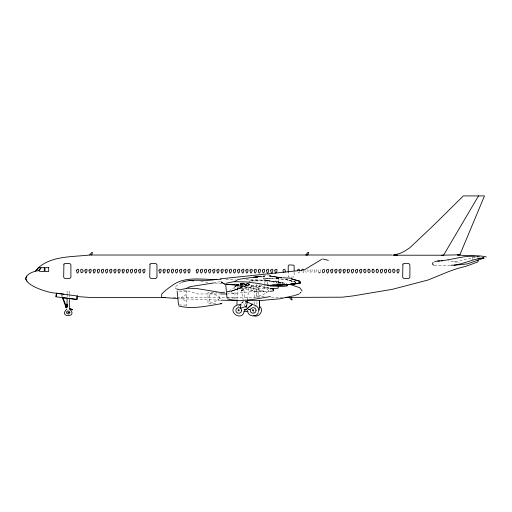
<?xml version="1.0" encoding="UTF-8"?>
<svg xmlns="http://www.w3.org/2000/svg" width="512" height="512" viewBox="0 0 512 512"><rect width="100%" height="100%" fill="white"/><g stroke="black" fill="none" stroke-linecap="round" stroke-linejoin="round"><path stroke-width="0.38" stroke-dasharray="2.56 1.92" d="M237.018 299.635L237.235 288.813L248.845 288.064L247.488 299.136M295.443 283.002L295.488 282.106L286.49 279.667L279.04 278.56L276.397 278.618C274.797 282.611 277.709 284.224 281.702 283.795M278.938 278.56L263.488 278.822L278.938 278.56L278.605 283.482L264.218 279.405L263.488 278.79L264.301 279.29M267.59 284.256L267.885 280.826L250.458 280.864L267.885 280.826M236.55 285.888L234.797 286.093L253.978 285.85L253.555 290.784L235.693 286.682L234.797 286.08L236.128 286.285M243.27 300.602L241.434 290.214L243.853 289.805L245.088 299.501M259.539 284.666L259.251 288.038L241.402 283.949L240.493 283.366L241.402 283.949L240.493 283.334L249.978 283.142M256.256 284.403C253.83 290.822 265.824 286.95 268.454 288.826M299.68 271.45L298.893 272.838L297.696 272.166M268.742 288.051L263.994 286.97L268.742 288.026L263.994 286.97L251.155 285.907C247.789 295.002 263.763 290.061 268.48 291.546M264.755 283.61L265.062 280.883L267.987 280.826L277.914 281.933L284.678 283.52L277.901 281.965L265.062 280.883M299.622 293.869L302.118 290.771M299.622 293.632L301.619 291.341M237.914 306.848L238.957 305.76M241.043 303.584L243.213 301.344L243.546 301.677L242.426 302.835M242.266 302.675L243.373 301.517M186.426 294.342L182.509 296.595L181.21 297.971L182.509 299.341L186.426 301.478M234.963 287.277L231.046 289.53L229.747 290.899L231.046 292.275L234.963 294.406M220.314 298.099L215.008 301.549L209.69 303.123L209.69 293.075C211.872 293.709 225.421 297.248 217.651 299.968M268.845 291.034L263.546 294.477L258.227 296.058L258.227 286.01C260.41 286.637 273.952 290.176 266.189 292.902M181.414 282.413L174.739 287.091L175.808 288.755M226.963 292.07L231.526 291.251L249.798 284.211L231.526 284.666L226.202 284.32M240.07 288.026L249.798 284.211L240.07 284.576M240.07 288.243L231.526 291.104L249.798 284.211L231.526 284.634L226.202 284.269L240.07 284.506L224.678 284.211L221.082 281.862L224.678 284.109L221.082 281.862L222.79 283.072L221.082 283.002L222.79 282.835L224.678 284.154L221.082 281.466L214.918 282.778M478.029 256.589L481.011 257.338L478.029 256.589L456 261.67L447.77 260.858M241.779 290.157L243.488 289.862M242.176 290.08L241.434 290.214L243.098 289.939M243.75 289.818L241.434 290.214L243.853 289.805M263.174 276.013L269.344 274.778L271.053 276.282L282.131 277.754L269.344 276.294L271.053 276.147L282.131 277.709L272.947 276.736L279.789 277.638M248.435 283.155L240.493 283.347L241.517 283.834M240.07 285.306L249.798 284.211L240.07 285.19M263.174 276.326L264.595 276.179L263.174 276.269M264.038 291.238L251.917 288.243L230.669 284.269L253.344 288.358L264.038 291.238L251.507 291.686L227.494 293.965M251.155 285.952L253.843 285.888M264.262 296.678L256.506 296.819L256.506 285.35L266.586 285.574M215.725 303.75L207.968 303.885L207.968 292.422L217.28 292.627M276.397 278.662L286.49 279.712L295.488 282.138L286.49 279.667L295.488 282.106M227.277 284.269L234.963 284.198M186.426 291.264L177.683 291.136M450.272 265.28L433.818 265.254M475.686 256.915L478.048 256.915L478.048 258.138M225.862 279.187L235.366 279.232M236.55 285.875L249.011 285.952M221.184 293.965L197.51 293.965L189.126 291.194L182.029 290.214M173.229 297.402L176.422 297.402M177.222 297.402L259.456 297.402M271.43 297.402L282.605 297.402M254.739 306.835L256.154 306.88M248.013 309.274L249.613 309.274M250.458 280.864L258.182 280.883M242.246 283.142L248.429 283.168M264.902 278.605L271.123 278.63M231.526 284.576L240.07 284.621M246.138 279.45C259.782 279.731 273.498 280.582 286.854 283.552M248.691 281.088L250.195 281.114L248.691 281.069M227.686 297.882L234.963 298.029M179.149 304.954L186.426 305.094M263.174 276.877L264.595 276.909L263.174 276.819M220.506 300.173L179.501 298.669M248.339 309.69L249.901 309.747M248.314 309.741L249.875 309.798M200.806 281.574L209.44 282.438M214.938 282.989L225.933 284.09M226.72 284.166L253.344 288.358M267.245 284.026L268.787 284.211M454.061 261.715L459.226 262.854M277.901 281.965L282.65 283.027M476.614 256.576L478.048 256.915M277.914 281.933L282.65 283.104M245.197 301.357L246.17 301.798M245.402 300.922L246.374 301.37M269.344 275.168L272.947 276.659L282.131 277.696L271.053 276.282L269.344 275.168L271.053 276.384M253.216 311.558L253.843 312.506M307.648 269.517C309.619 272.032 305.363 274.528 305.83 270.72M61.926 294.931L62.483 296.416M61.459 295.2L62.016 296.685M318.394 272.166C316.794 269.306 321.133 267.878 320.378 271.45M244.544 306.01L243.142 301.274M245.658 301.498L245.651 305.037M472.538 257.248L472.538 260.006M303.814 270.726C304.627 272.794 301.466 273.741 301.69 271.302M294.15 272.269L294.099 276.224A1.184 1.178 0 0 1 293.338 277.062L289.037 277.062A1.184 1.178 0 0 1 288.269 276.224L288.224 272.269M256.941 297.741L256.941 290.726L254.675 290.726L254.675 298.522M256.941 301.645L256.941 304.762M254.675 301.645L254.675 303.981M234.963 283.514L234.963 298.65M186.426 290.586L186.426 305.722M69.331 293.542L69.331 291.283L67.123 291.283L67.123 293.542M69.331 294.298L69.331 297.306M67.123 294.298L67.123 297.306M246.317 301.107L246.253 302.65L246.317 301.107M310.01 270.163C310.605 278.554 314.49 265.702 310.01 270.163M314.15 270.163C314.746 278.554 318.63 265.702 314.15 270.163M240.07 288.166L231.526 291.046L226.963 291.814L231.526 291.014L240.07 288.166M241.984 283.392L240.493 283.366L241.984 283.392M231.526 284.634L226.202 284.218L231.526 284.634"/><path stroke-width="0.77" d="M237.018 300.41L236.915 305.05L241.043 304.563L240.326 308.256L246.63 306.253L247.398 299.93M246.054 308.064L246.144 305.741M259.258 310.086L259.622 300.365L247.117 300.333M259.347 307.142L259.622 300.365M272.122 288.864L273.478 289.19L273.357 290.682L273.478 289.19L270.771 288.518M66.963 306.336L67.123 298.061M278.266 286.458L278.138 288.211L269.83 288.826M273.478 289.19L273.344 290.944L269.869 291.373M295.398 283.629L291.469 284.474M69.357 307.904L69.331 298.061M267.475 285.568L267.514 285.043M287.322 285.056L287.264 285.67L287.379 284.179L287.251 285.933L282.387 286.534L269.862 285.939M301.69 270.534C301.446 269.056 303.642 268.55 303.782 270.163M322.426 270.163C321.978 276.826 327.405 269.114 322.925 269.286M77.222 295.936L76.896 299.354L68.621 298.362M76.851 299.558L77.248 296L56.448 293.261L56.038 296.794L76.832 299.552M56.474 293.299L55.994 296.755M244.339 310.445C242.803 322.861 225.677 311.43 236.55 305.242M258.586 311.558C259.507 308.237 256.525 304.819 253.158 304.819M244.979 309.933L245.126 309.555M66.771 304.192L66.163 306.688M252.192 304.454L252.339 304.102M91.718 255.002L92.48 252.499L91.75 252.499L89.619 255.002M285.088 272.166C286.477 267.36 281.088 269.242 283.642 272.698M65.984 307.13L66.246 306.438L65.914 307.085L62.298 297.427M66.042 306.995L66.234 306.47L65.939 307.245L66.304 307.712L67.341 307.744M457.549 254.88L459.878 254.822L484.486 195.917L463.334 195.917L433.453 225.453L409.862 247.757L404.128 251.482L400.051 253.338L393.869 255.002L395.27 255.13M432.371 264.128L433.133 262.33M63.821 294.214L56.493 293.165C47.072 293.408 7.987 279.955 35.635 271.053M25.6 278.618L26.931 276.064M320.237 272.166L319.59 272.838L318.784 272.698M478.515 195.917L443.546 255.206L393.126 255.206M258.374 312.608C256.269 318.131 247.354 316.352 247.533 310.445M35.77 271.04L38.515 267.686L40.941 267.661L38.515 270.707L35.738 271.04L38.515 267.686M239.642 305.382L240.691 304.301M250.675 305.709L252.474 304.339M247.757 308.109L252.326 304.16M246.573 309.203L251.014 305.242M38.381 267.693C52.166 255.706 72.243 257.03 89.325 255.027L392.294 255.002M66.848 309.114C57.6 317.792 78.854 317.792 69.606 309.114M303.93 270.074L322.042 259.162M66.323 306.848L65.926 307.072L66.381 306.81L62.765 297.158M182.163 282.15C193.248 278.342 205.376 281.958 216.774 279.245M434.586 261.85L436.768 261.12L439.674 260.947M294.374 295.578L298.874 294.112M482.502 257.709L483.987 258.08C472.621 258.445 462.368 265.184 451.027 265.274M255.949 277.312L258.912 276.544L262.464 276.774M293.626 295.763L279.667 298.829L259.616 300.614M226.125 283.264L234.963 281.421M260.333 276.346L240.435 279.053L237.53 279.77L234.554 281.715L245.843 281.888L258.912 283.539L270.394 285.683L272.947 285.114C252.973 286.541 295.738 284.813 299.955 283.13L299.77 281.261L291.526 278.835M180.96 289.485L186.426 288.493M270.464 296.57C256.346 298.675 241.574 302.56 227.392 298.931M246.938 309.696L244.966 310.022M258.912 276.544L253.728 277.389L257.434 276.954M214.214 282.886L192.179 286.33L189.274 286.97L186.31 288.474L189.274 288.198L197.6 288.678L221.082 292.563L224.678 292.141M270.394 285.683L272.947 285.306L270.394 285.6M437.747 261.062C453.818 260.09 470.272 252.998 486.4 256.986M299.955 283.13L299.77 281.274L299.955 283.13L286.854 284.768L299.955 283.059L299.77 281.261L291.526 278.95M478.029 258.752L483.987 258.08L467.264 263.923L454.061 265.254M302.528 270.234L220.429 278.848M459.878 254.822L441.651 255.206M220.378 303.667L221.933 303.635C207.808 305.741 193.037 309.626 178.861 306.003M441.12 260.858L442.33 260.838M221.062 279.194C205.21 280.64 186.995 275.181 172.902 284.973C168.954 287.795 164.883 290.515 161.67 294.202L161.67 297.37L178.035 298.573M221.184 293.965L226.707 293.965M165.248 297.402L89.325 297.402L77.248 296.57L77.248 295.942M285.798 297.402L342.374 297.184L353.242 295.878L392.294 289.338L428.166 279.974L448.806 271.52L457.498 268.48L466.579 266.086L478.048 261.818L478.048 260.006M244.019 311.411L248.013 311.411M236.966 300.538L221.286 300.198M397.498 255.206L393.869 255.002M457.498 254.944L475.181 256.243M282.918 277.741L291.526 278.266M189.024 280.397L193.734 280.87M63.366 297.734L67.142 298.189M253.741 315.654C259.13 318.074 264.179 310.515 259.878 306.47M328.32 260.39L322.861 258.97M176.467 288.928L180.454 289.997M289.862 284.384L299.622 287.674L302.118 290.771M244.064 309.312L245.069 309.696M69.562 308.326C73.51 309.517 72.864 310.88 69.376 308.736M246.765 301.811L252.256 304.307M81.242 272.698C86.707 271.584 78.509 265.549 81.242 272.691M432.858 264.506L433.818 265.254M72.205 309.51L72.499 309.856M289.28 297.37L291.424 299.866L292.141 299.866L291.386 297.37M25.6 278.822L26.931 281.158M299.68 270.534C299.859 268.525 297.082 268.947 297.555 270.797M227.027 297.939L225.683 283.962M178.496 305.011L177.152 291.034M67.29 306.31L67.213 304.16L67.258 306.502M294.15 270.733L294.15 265.875L293.741 265.158L289.037 264.922L288.224 265.875L288.224 272.269M44.307 267.661L44.25 271.462L40.045 271.462L38.899 270.81L41.382 267.661L44.307 267.661M76.608 270.163C77.203 278.554 81.094 265.702 76.608 270.163M84.89 270.163C85.485 278.554 89.37 265.702 84.89 270.163M89.03 270.163C89.626 278.554 93.51 265.702 89.03 270.163M93.165 270.163C93.766 278.554 97.651 265.702 93.165 270.163M97.306 270.163C97.907 278.554 101.792 265.702 97.306 270.163M101.446 270.163C102.048 278.554 105.933 265.702 101.446 270.163M105.587 270.163C106.182 278.554 110.074 265.702 105.587 270.163M109.728 270.163C110.323 278.554 114.208 265.702 109.728 270.163M113.869 270.163C114.464 278.554 118.349 265.702 113.869 270.163M118.01 270.163C118.605 278.554 122.49 265.702 118.01 270.163M122.144 270.163C122.746 278.554 126.63 265.702 122.144 270.163M126.285 270.163C126.886 278.554 130.771 265.702 126.285 270.163M130.426 270.163C131.021 278.554 134.912 265.702 130.426 270.163M134.566 270.163C135.162 278.554 139.053 265.702 134.566 270.163M138.707 270.163C139.302 278.554 143.187 265.702 138.707 270.163M142.848 270.163C143.443 278.554 147.328 265.702 142.848 270.163M158.982 270.163C159.584 278.554 163.469 265.702 158.982 270.163M163.091 270.163C163.686 278.554 167.571 265.702 163.091 270.163M167.226 270.163C167.827 278.554 171.712 265.702 167.226 270.163M171.366 270.163C171.968 278.554 175.853 265.702 171.366 270.163M175.507 270.163C176.102 278.554 179.994 265.702 175.507 270.163M179.648 270.163C180.243 278.554 184.134 265.702 179.648 270.163M183.789 270.163C184.384 278.554 188.269 265.702 183.789 270.163M187.93 270.163C188.525 278.554 192.41 265.702 187.93 270.163M196.205 270.163C196.806 278.554 200.691 265.702 196.205 270.163M200.346 270.163C200.947 278.554 204.832 265.702 200.346 270.163M204.486 270.163C205.082 278.554 208.973 265.702 204.486 270.163M208.627 270.163C209.222 278.554 213.114 265.702 208.627 270.163M212.768 270.163C213.363 278.554 217.248 265.702 212.768 270.163M216.909 270.163C217.504 278.554 221.389 265.702 216.909 270.163M221.043 270.163C221.645 278.554 225.53 265.702 221.043 270.163M225.184 270.163C225.786 278.554 229.67 265.702 225.184 270.163M229.325 270.163C229.926 278.554 233.811 265.702 229.325 270.163M233.466 270.163C234.061 278.554 237.952 265.702 233.466 270.163M237.606 270.163C238.202 278.554 242.093 265.702 237.606 270.163M241.747 270.163C242.342 278.554 246.227 265.702 241.747 270.163M245.888 270.163C246.483 278.554 250.368 265.702 245.888 270.163M250.022 270.163C250.624 278.554 254.509 265.702 250.022 270.163M254.163 270.163C254.765 278.554 258.65 265.702 254.163 270.163M258.304 270.163C258.906 278.554 262.79 265.702 258.304 270.163M262.445 270.163C263.04 278.554 266.931 265.702 262.445 270.163M266.586 270.163C267.181 278.554 271.072 265.702 266.586 270.163M270.726 270.163C271.322 278.554 275.206 265.702 270.726 270.163M274.867 270.163C275.462 278.554 279.347 265.702 274.867 270.163M326.566 270.163C327.168 278.554 331.053 265.702 326.566 270.163M330.707 270.163C331.302 278.554 335.194 265.702 330.707 270.163M334.848 270.163C335.443 278.554 339.334 265.702 334.848 270.163M338.989 270.163C339.584 278.554 343.469 265.702 338.989 270.163M343.13 270.163C343.725 278.554 347.61 265.702 343.13 270.163M347.238 270.438C347.443 277.293 352 267.821 347.539 269.517A1.862 1.722 4.9 0 0 347.238 270.438M351.405 270.163C352.006 278.554 355.891 265.702 351.405 270.163M355.546 270.163C356.147 278.554 360.032 265.702 355.546 270.163M359.686 270.163C360.282 278.554 364.173 265.702 359.686 270.163M380.384 270.163C380.986 278.554 384.87 265.702 380.384 270.163M384.525 270.163C385.126 278.554 389.011 265.702 384.525 270.163M388.666 270.163C387.718 271.738 390.061 274.227 390.72 271.821A6.771 6.694 22.3 0 0 390.72 270.163L389.69 269.094L388.666 270.163M396.947 270.163C397.542 278.554 401.427 265.702 396.947 270.163M241.613 310.445C241.709 314.163 235.706 314.163 235.802 310.445C235.718 306.739 241.696 306.739 241.613 310.445M256.07 310.445C256.166 314.163 250.163 314.163 250.266 310.445C250.176 306.739 256.154 306.739 256.07 310.445M68.627 312.461C67.763 313.786 67.763 311.136 68.627 312.461M69.888 312.461L68.864 313.99L67.059 313.632A1.67 1.67 0 0 1 67.059 311.283L68.864 310.925L69.888 312.461M363.936 269.818L363.827 270.163A6.771 6.707 12.8 0 0 363.827 271.821L364.851 272.89L365.882 271.821A6.771 6.707 12.8 0 0 365.882 270.163L364.851 269.094L363.936 269.818M368.07 269.818L367.968 270.163A6.771 6.707 12.8 0 0 367.968 271.821L368.992 272.89L370.022 271.821A6.771 6.707 12.8 0 0 370.022 270.163L368.992 269.094L368.07 269.818M372.211 269.818L372.109 270.163A6.771 6.707 12.8 0 0 372.109 271.821L373.133 272.89L374.157 271.821A6.765 6.688 22.6 0 0 374.157 270.163L373.133 269.094L372.211 269.818M376.352 269.818L376.25 270.163A6.765 6.688 22.6 0 0 376.25 271.821L377.274 272.89L378.298 271.821A6.765 6.688 22.6 0 0 378.298 270.163L377.274 269.094L376.352 269.818M392.915 269.818L392.806 270.163A6.714 6.586 45.3 0 0 392.806 271.821L393.83 272.89L394.861 271.821A6.714 6.586 45.3 0 0 394.861 270.163L393.83 269.094L392.915 269.818M308.614 252.499L307.846 255.002L305.754 255.002L307.885 252.499L308.614 252.499M238.214 309.888L238.214 310.797L239.123 310.797L239.123 309.888L238.214 309.888M252.678 309.888L252.678 310.797L253.581 310.797L253.581 309.888L252.678 309.888M63.917 264.173L63.674 277.235L64.666 278.394L69.907 278.394L70.899 277.235L70.899 264.749L69.907 263.59L64.666 263.59L63.917 264.173M149.99 264.173L149.741 277.235L150.739 278.394L155.974 278.394L156.966 277.235L156.966 264.749L155.974 263.59L150.739 263.59L149.99 264.173M402.906 264.173L402.662 277.235L403.654 278.394L408.89 278.394L409.888 277.235L409.888 264.749L408.89 263.59L403.654 263.59L402.906 264.173M299.955 283.059L286.854 284.723L272.947 285.075L286.854 284.678L299.955 283.059M48.691 267.661L44.986 267.661L44.992 271.462L48.691 271.488L48.691 267.661"/></g></svg>
